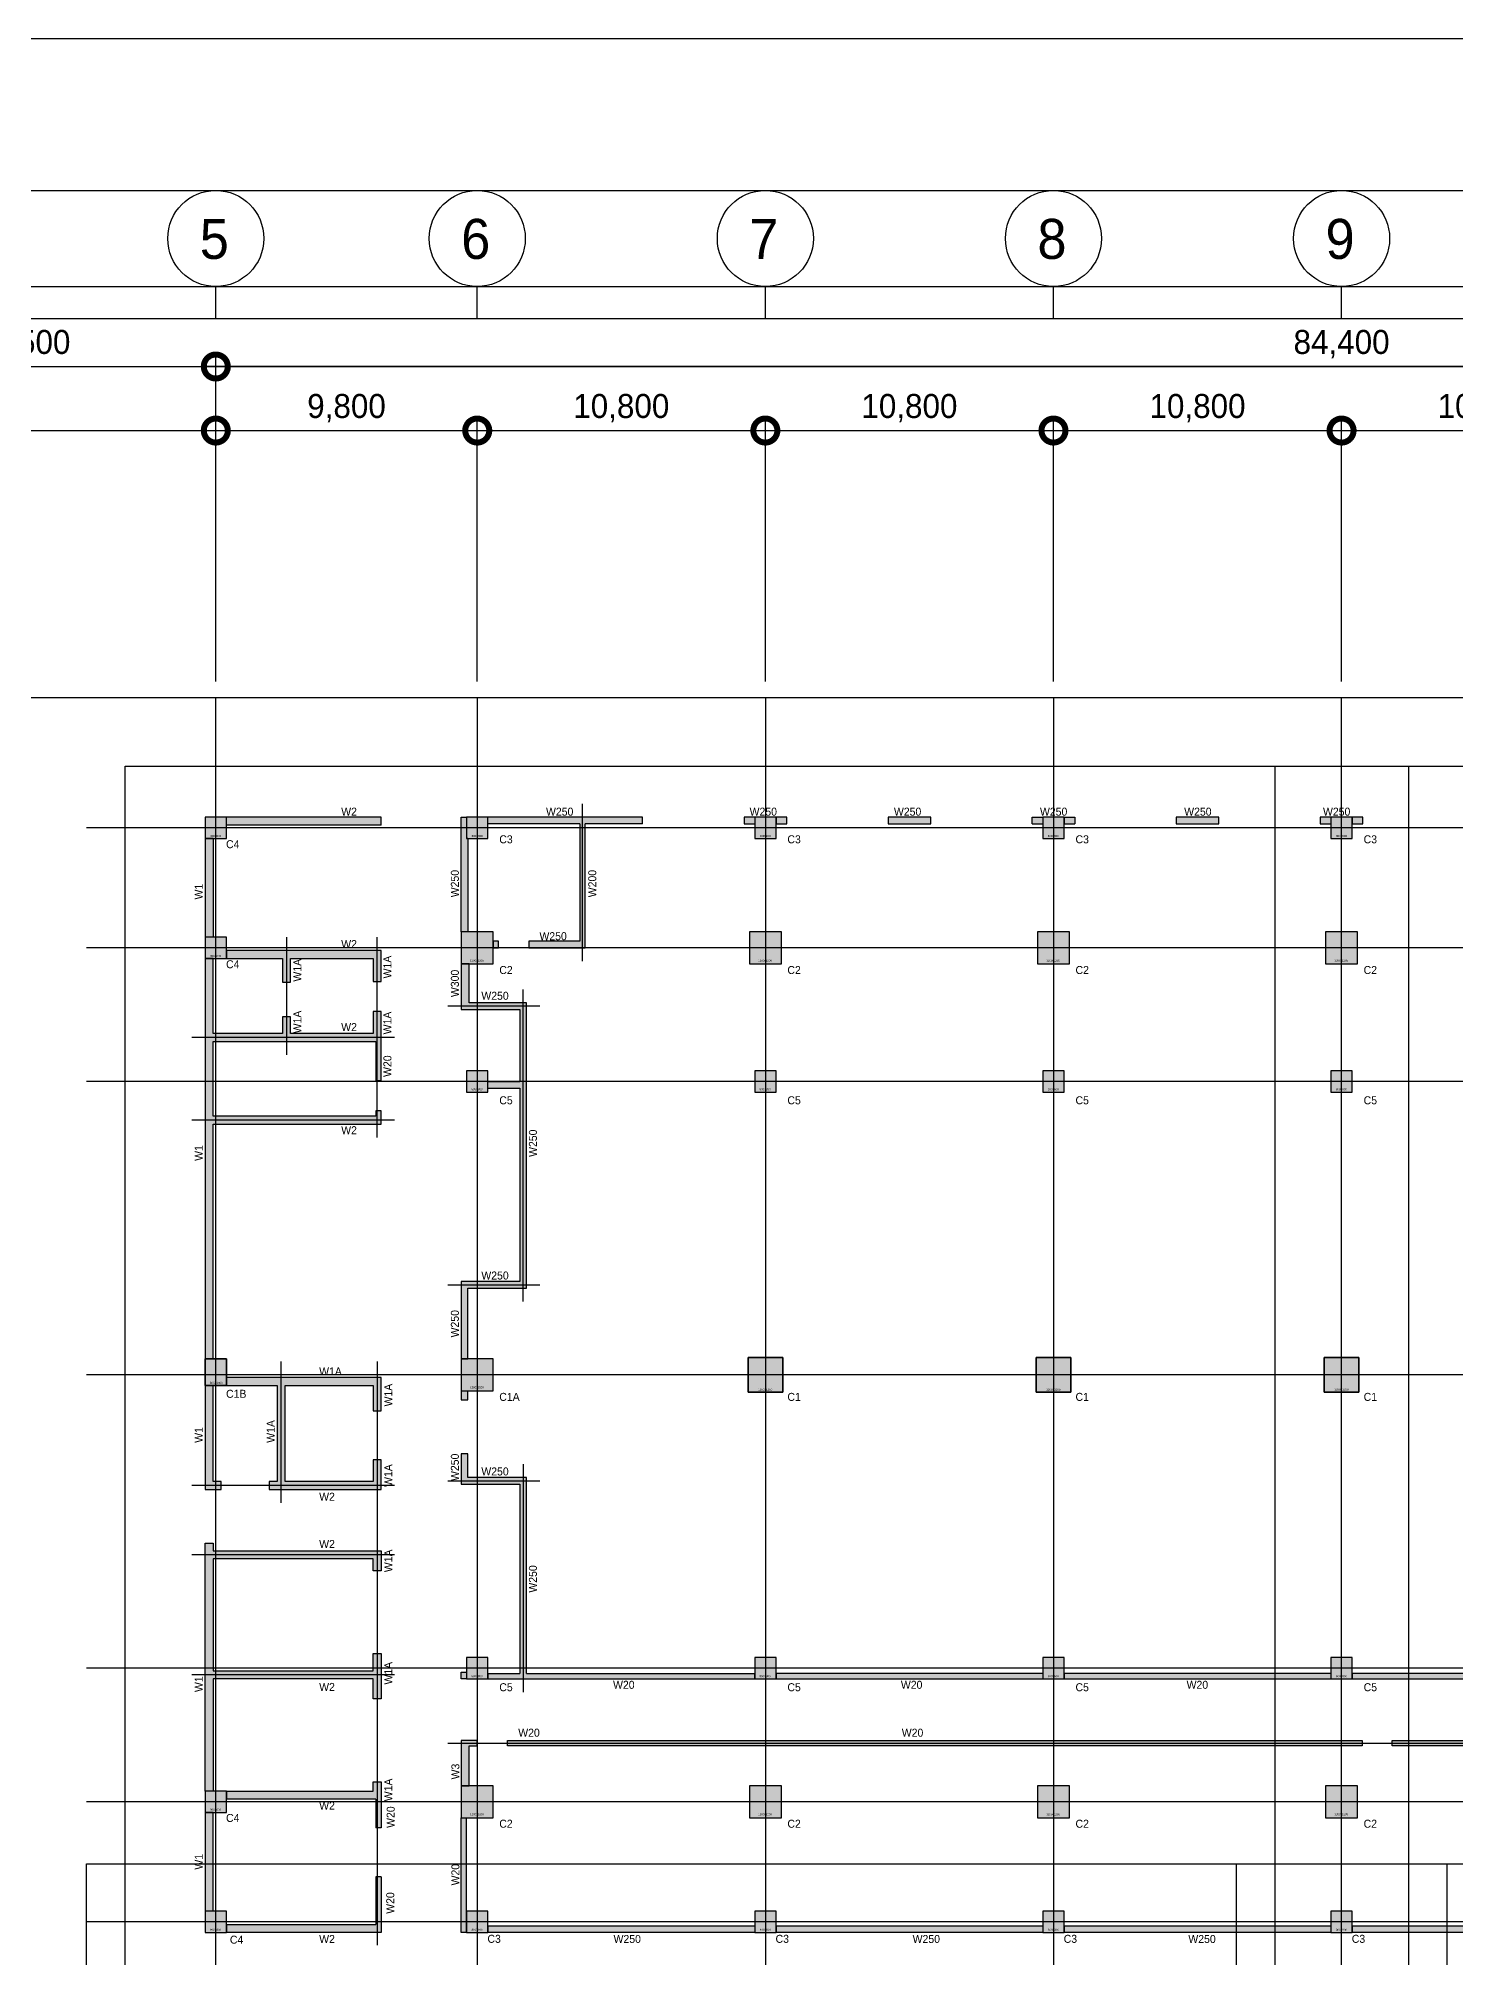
# Model space of a CAD drawing. Header units: millimetres. Extents: x 0 to 252300, y 0 to 178200.
# Drawn here: x 85903 to 139029, y 106261 to 178200 of the extents above; entities that cross this region are included whole.
import ezdxf

# ---------------------------------------------------------------- set-up
doc = ezdxf.new("R2010")
doc.units = ezdxf.units.MM
doc.header["$LTSCALE"] = 300
doc.linetypes.add('DOT', pattern=[1, 0, -1])
for name, color, linetype, plot in [('A-BMXK-SIZE', 155, 'Continuous', False), ('NOPLOT', 191, 'Continuous', False), ('기둥부호', 171, 'Continuous', False)]:
    doc.layers.add(name, color=color, linetype=linetype, plot=plot)
for name, color, linetype in [('A-CEN', 1, 'Continuous'), ('A-CEN_axis', 12, 'Continuous'), ('A-COLUMN', 2, 'Continuous'), ('A-CON', 2, 'Continuous'), ('A-DIM', 7, 'Continuous'), ('A-SYM-BUB', 3, 'Continuous'), ('구조SOLID', 253, 'Continuous')]:
    doc.layers.add(name, color=color, linetype=linetype)
doc.styles.add('Gdim', font='Dotum.ttf')
doc.dimstyles.new('Gdim300', dxfattribs={"dimscale": 300, "dimtxt": 3, "dimasz": 6, "dimexe": 1.5, "dimexo": 2, "dimgap": 1, "dimtad": 1, "dimdec": 0, "dimzin": 0, "dimdsep": 46, "dimlunit": 6, "dimtxsty": 'Gdim', "dimblk": 'DOTSMALL', "dimblk1": 'DOTSMALL', "dimblk2": 'DOTSMALL', "dimcen": 1.5, "dimdle": 1.5, "dimclrd": 1, "dimclre": 1, "dimclrt": 256, "dimazin": 0, "dimtfac": 1, "dimtdec": 0, "dimtix": 1, "dimtmove": 2, "dimatfit": 3, "dimldrblk": 'DOTSMALL', "dimfxl": 1, "dimtolj": 1, "dimtzin": 0, "dimlwd": -1, "dimlwe": -1, "dimarcsym": 0})

# ---------------------------------------------------------------- blocks, each defined once
blk = doc.blocks.new('A$Cd589e0f6')
at = {"layer": 'NOPLOT'}
for points in [[(9900, -5700), (218700, -5700), (218700, -172500), (9900, -172500)], [(13500, -9300), (215100, -9300), (215100, -168900), (13500, -168900)], [(14700, -10500), (213900, -10500), (213900, -167700), (14700, -167700)], [(16500, -12300), (212100, -12300), (212100, -165900), (16500, -165900)], [(18900, -14700), (209700, -14700), (209700, -163500), (18900, -163500)], [(28900, -24700), (199700, -24700), (199700, -153500), (28900, -153500)]]:
    blk.add_lwpolyline(points, close=True, dxfattribs=at)
blk = doc.blocks.new('_DotSmall')
at = {"color": 0, "linetype": 'ByBlock', "const_width": 0.5}
blk.add_lwpolyline([(-0.0625, 0, 1), (0.0625, 0, 1)], format="xyb", close=True, dxfattribs=at)
blk = doc.blocks.new('*D24')
at = {"layer": 'A-DIM', "color": 1, "transparency": 16777216}
for p, q in [((62800, 5495), (62800, 15345)), ((73600, 5495), (73600, 15345)), ((62350, 14895), (74050, 14895))]:
    blk.add_line(p, q, dxfattribs=at)
at = {"layer": 'Defpoints', "color": 0, "transparency": 16777216}
for p in [(73600, 14895), (62800, 4895), (73600, 4895)]:
    blk.add_point(p, dxfattribs=at)
at = {"layer": 'A-DIM', "color": 1, "transparency": 16777216, "xscale": 1800, "yscale": 1800, "zscale": 1800, "rotation": 180}
blk.add_blockref('_DotSmall', (62800, 14895), dxfattribs=at)
at = {"layer": 'A-DIM', "color": 1, "transparency": 16777216, "xscale": 1800, "yscale": 1800, "zscale": 1800}
blk.add_blockref('_DotSmall', (73600, 14895), dxfattribs=at)
at = {"layer": 'A-DIM', "color": 3, "transparency": 16777216, "insert": (68200, 15732), "char_height": 900, "attachment_point": 5, "style": 'Gdim'}
blk.add_mtext('\\A1;10,800', dxfattribs=at)
blk = doc.blocks.new('*D25')
at = {"layer": 'A-DIM', "color": 1, "transparency": 16777216}
for p, q in [((52000, 5495), (52000, 15345)), ((62800, 5495), (62800, 15345)), ((51550, 14895), (63250, 14895))]:
    blk.add_line(p, q, dxfattribs=at)
at = {"layer": 'Defpoints', "color": 0, "transparency": 16777216}
for p in [(62800, 14895), (52000, 4895), (62800, 4895)]:
    blk.add_point(p, dxfattribs=at)
at = {"layer": 'A-DIM', "color": 1, "transparency": 16777216, "xscale": 1800, "yscale": 1800, "zscale": 1800, "rotation": 180}
blk.add_blockref('_DotSmall', (52000, 14895), dxfattribs=at)
at = {"layer": 'A-DIM', "color": 1, "transparency": 16777216, "xscale": 1800, "yscale": 1800, "zscale": 1800}
blk.add_blockref('_DotSmall', (62800, 14895), dxfattribs=at)
at = {"layer": 'A-DIM', "color": 3, "transparency": 16777216, "insert": (57400, 15732), "char_height": 900, "attachment_point": 5, "style": 'Gdim'}
blk.add_mtext('\\A1;10,800', dxfattribs=at)
blk = doc.blocks.new('*D26')
at = {"layer": 'A-DIM', "color": 1, "transparency": 16777216}
for p, q in [((42200, 5495), (42200, 15345)), ((52000, 5495), (52000, 15345)), ((41750, 14895), (52450, 14895))]:
    blk.add_line(p, q, dxfattribs=at)
at = {"layer": 'Defpoints', "color": 0, "transparency": 16777216}
for p in [(52000, 14895), (42200, 4895), (52000, 4895)]:
    blk.add_point(p, dxfattribs=at)
at = {"layer": 'A-DIM', "color": 1, "transparency": 16777216, "xscale": 1800, "yscale": 1800, "zscale": 1800, "rotation": 180}
blk.add_blockref('_DotSmall', (42200, 14895), dxfattribs=at)
at = {"layer": 'A-DIM', "color": 1, "transparency": 16777216, "xscale": 1800, "yscale": 1800, "zscale": 1800}
blk.add_blockref('_DotSmall', (52000, 14895), dxfattribs=at)
at = {"layer": 'A-DIM', "color": 3, "transparency": 16777216, "insert": (47100, 15732), "char_height": 900, "attachment_point": 5, "style": 'Gdim'}
blk.add_mtext('\\A1;9,800', dxfattribs=at)
blk = doc.blocks.new('*D27')
at = {"layer": 'A-DIM', "color": 1, "transparency": 16777216}
for p, q in [((27250, 17295), (42650, 17295)), ((27700, 5495), (27700, 17745)), ((42200, 5495), (42200, 17745))]:
    blk.add_line(p, q, dxfattribs=at)
at = {"layer": 'Defpoints', "color": 0, "transparency": 16777216}
for p in [(42200, 17295), (27700, 4895), (42200, 4895)]:
    blk.add_point(p, dxfattribs=at)
at = {"layer": 'A-DIM', "color": 1, "transparency": 16777216, "xscale": 1800, "yscale": 1800, "zscale": 1800, "rotation": 180}
blk.add_blockref('_DotSmall', (27700, 17295), dxfattribs=at)
at = {"layer": 'A-DIM', "color": 1, "transparency": 16777216, "xscale": 1800, "yscale": 1800, "zscale": 1800}
blk.add_blockref('_DotSmall', (42200, 17295), dxfattribs=at)
at = {"layer": 'A-DIM', "color": 3, "transparency": 16777216, "insert": (34950, 18132), "char_height": 900, "attachment_point": 5, "style": 'Gdim'}
blk.add_mtext('\\A1;14,500', dxfattribs=at)
blk = doc.blocks.new('*D31')
at = {"layer": 'A-DIM', "color": 1, "transparency": 16777216}
for p, q in [((73600, 5495), (73600, 15345)), ((84400, 5495), (84400, 15345)), ((73150, 14895), (84850, 14895))]:
    blk.add_line(p, q, dxfattribs=at)
at = {"layer": 'Defpoints', "color": 0, "transparency": 16777216}
for p in [(84400, 14895), (73600, 4895), (84400, 4895)]:
    blk.add_point(p, dxfattribs=at)
at = {"layer": 'A-DIM', "color": 1, "transparency": 16777216, "xscale": 1800, "yscale": 1800, "zscale": 1800, "rotation": 180}
blk.add_blockref('_DotSmall', (73600, 14895), dxfattribs=at)
at = {"layer": 'A-DIM', "color": 1, "transparency": 16777216, "xscale": 1800, "yscale": 1800, "zscale": 1800}
blk.add_blockref('_DotSmall', (84400, 14895), dxfattribs=at)
at = {"layer": 'A-DIM', "color": 3, "transparency": 16777216, "insert": (79000, 15732), "char_height": 900, "attachment_point": 5, "style": 'Gdim'}
blk.add_mtext('\\A1;10,800', dxfattribs=at)
blk = doc.blocks.new('*D40')
at = {"layer": 'A-DIM', "color": 1, "transparency": 16777216}
for p, q in [((127050, 17295), (41750, 17295)), ((42200, 5495), (42200, 17745)), ((126600, 5495), (126600, 17745))]:
    blk.add_line(p, q, dxfattribs=at)
at = {"layer": 'Defpoints', "color": 0, "transparency": 16777216}
for p in [(42200, 17295), (42200, 4895), (126600, 4895)]:
    blk.add_point(p, dxfattribs=at)
at = {"layer": 'A-DIM', "color": 1, "transparency": 16777216, "xscale": 1800, "yscale": 1800, "zscale": 1800, "rotation": 180}
blk.add_blockref('_DotSmall', (42200, 17295), dxfattribs=at)
at = {"layer": 'A-DIM', "color": 1, "transparency": 16777216, "xscale": 1800, "yscale": 1800, "zscale": 1800}
blk.add_blockref('_DotSmall', (126600, 17295), dxfattribs=at)
at = {"layer": 'A-DIM', "color": 3, "transparency": 16777216, "insert": (84400, 18132), "char_height": 900, "attachment_point": 5, "style": 'Gdim'}
blk.add_mtext('\\A1;84,400', dxfattribs=at)
blk = doc.blocks.new('*D42')
at = {"layer": 'A-DIM', "color": 1, "transparency": 16777216}
for p, q in [((84400, 5495), (84400, 15345)), ((95200, 5495), (95200, 15345)), ((83950, 14895), (95650, 14895))]:
    blk.add_line(p, q, dxfattribs=at)
at = {"layer": 'Defpoints', "color": 0, "transparency": 16777216}
for p in [(95200, 14895), (84400, 4895), (95200, 4895)]:
    blk.add_point(p, dxfattribs=at)
at = {"layer": 'A-DIM', "color": 1, "transparency": 16777216, "xscale": 1800, "yscale": 1800, "zscale": 1800, "rotation": 180}
blk.add_blockref('_DotSmall', (84400, 14895), dxfattribs=at)
at = {"layer": 'A-DIM', "color": 1, "transparency": 16777216, "xscale": 1800, "yscale": 1800, "zscale": 1800}
blk.add_blockref('_DotSmall', (95200, 14895), dxfattribs=at)
at = {"layer": 'A-DIM', "color": 3, "transparency": 16777216, "insert": (89800, 15732), "char_height": 900, "attachment_point": 5, "style": 'Gdim'}
blk.add_mtext('\\A1;10,800', dxfattribs=at)
blk = doc.blocks.new('C1')
at = {"layer": 'A-BMXK-SIZE'}
blk.add_lwpolyline([(650, -650), (-650, -650), (-650, 650), (650, 650)], close=True, dxfattribs=at)
at = {"layer": 'A-COLUMN'}
blk.add_lwpolyline([(-650, -650), (650, -650), (650, 650), (-650, 650)], close=True, dxfattribs=at)
at = {"layer": 'Defpoints', "linetype": 'DOT', "ltscale": 500}
for p, q in [((-650, 0), (650, 0)), ((0, 650), (0, -650))]:
    blk.add_line(p, q, dxfattribs=at)
at = {"layer": 'NOPLOT', "style": 'Gdim'}
blk.add_text('1300X1300', height=75, dxfattribs=at).set_placement((-270, -590))
blk = doc.blocks.new('C1A')
at = {"layer": 'A-COLUMN'}
blk.add_lwpolyline([(-600, -600), (600, -600), (600, 600), (-600, 600)], close=True, dxfattribs=at)
at = {"layer": 'NOPLOT', "style": 'Gdim'}
blk.add_text('1200x1200', height=75, dxfattribs=at).set_placement((-268, -506))
blk = doc.blocks.new('C1B')
at = {"layer": 'A-BMXK-SIZE'}
blk.add_lwpolyline([(400, -500), (-400, -500), (-400, 500), (400, 500)], close=True, dxfattribs=at)
at = {"layer": 'A-COLUMN'}
blk.add_lwpolyline([(-400, -500), (400, -500), (400, 500), (-400, 500)], close=True, dxfattribs=at)
at = {"layer": 'Defpoints', "linetype": 'DOT', "ltscale": 500}
for p, q in [((-400, 0), (400, 0)), ((0, 500), (0, -500))]:
    blk.add_line(p, q, dxfattribs=at)
at = {"layer": 'NOPLOT', "style": 'Gdim'}
blk.add_text('800X1000', height=75, dxfattribs=at).set_placement((-220, -437))
blk = doc.blocks.new('C2')
at = {"layer": 'A-COLUMN'}
blk.add_lwpolyline([(-600, -600), (600, -600), (600, 600), (-600, 600)], close=True, dxfattribs=at)
at = {"layer": 'NOPLOT', "style": 'Gdim'}
blk.add_text('1200x1200', height=75, dxfattribs=at).set_placement((-269, -509))
blk = doc.blocks.new('C3')
at = {"layer": 'A-COLUMN'}
blk.add_lwpolyline([(-400, -400), (400, -400), (400, 400), (-400, 400)], close=True, dxfattribs=at)
at = {"layer": 'NOPLOT', "style": 'Gdim'}
blk.add_text('800X800', height=75, dxfattribs=at).set_placement((-210, -340))
blk = doc.blocks.new('C4')
at = {"layer": 'A-COLUMN'}
blk.add_lwpolyline([(-400, -400), (400, -400), (400, 400), (-400, 400)], close=True, dxfattribs=at)
at = {"layer": 'NOPLOT', "style": 'Gdim'}
blk.add_text('800X800', height=75, dxfattribs=at).set_placement((-215, -340))
blk = doc.blocks.new('C5')
at = {"layer": 'A-COLUMN'}
blk.add_lwpolyline([(-400, -400), (400, -400), (400, 400), (-400, 400)], close=True, dxfattribs=at)
at = {"layer": 'NOPLOT', "style": 'Gdim'}
blk.add_text('800X800', height=75, dxfattribs=at).set_placement((-216, -332))
blk = doc.blocks.new('grid-noplot-update')
at = {"layer": 'A-CEN_axis'}
for p, q in [((42200, -123905), (42200, 4895)), ((52000, 4895), (52000, -75026.5)), ((62800, 4895), (62800, -75026.5)), ((73600, 4895), (73600, -75026.5)), ((84400, -123905), (84400, 4895)), ((149346.4, 0), (37353.2, 0)), ((149346.4, -4500), (37353.2, -4500)), ((149346.4, -9500), (37353.2, -9500)), ((149346.4, -20500), (37353.2, -20500)), ((149346.4, -31500), (37353.2, -31500)), ((149346.4, -36500), (37353.2, -36500)), ((149346.4, -41000), (37353.2, -41000))]:
    blk.add_line(p, q, dxfattribs=at)
at = {"layer": 'A-SYM-BUB', "color": 7, "elevation": 0}
for points in [[(42200, 19095), (42200, 20295, -1), (42200, 23895, -1), (42200, 20295, 0)], [(52000, 19095), (52000, 20295, -1), (52000, 23895, -1), (52000, 20295, 0)], [(62800, 19095), (62800, 20295, -1), (62800, 23895, -1), (62800, 20295, 0)], [(73600, 19095), (73600, 20295, -1), (73600, 23895, -1), (73600, 20295, 0)], [(84400, 19095), (84400, 20295, -1), (84400, 23895, -1), (84400, 20295, 0)]]:
    blk.add_lwpolyline(points, format="xyb", dxfattribs=at)
at = {"layer": 'A-SYM-BUB', "style": 'Gdim'}
for s, p in [('5', (41598.5, 21329)), ('6', (51398.5, 21329)), ('7', (62198.5, 21329)), ('8', (72998.5, 21329)), ('9', (83798.5, 21329))]:
    blk.add_text(s, height=1500, dxfattribs=at).set_placement(p)
at = {"layer": 'A-DIM'}
for base, p1, p2, picture, middle in [((42200, 17295), (27700, 4895), (42200, 4895), '*D27', (34950, 18132.3)), ((52000, 14895), (42200, 4895), (52000, 4895), '*D26', (47100, 15732.3)), ((62800, 14895), (52000, 4895), (62800, 4895), '*D25', (57400, 15732.3)), ((73600, 14895), (62800, 4895), (73600, 4895), '*D24', (68200, 15732.3)), ((84400, 14895), (73600, 4895), (84400, 4895), '*D31', (79000, 15732.3))]:
    dim = blk.add_linear_dim(base=base, p1=p1, p2=p2, angle=180, dimstyle='Gdim300', override={"dimtxsty": 'Gdim', "dimclrt": 3}, dxfattribs=at)
    dim.commit()
    dim.dimension.update_dxf_attribs({"geometry": picture, "text_midpoint": middle})
for base, p1, p2, picture, middle in [((42200, 17295), (126600, 4895), (42200, 4895), '*D40', (84400, 18132.3)), ((95200, 14895), (84400, 4895), (95200, 4895), '*D42', (89800, 15732.3))]:
    dim = blk.add_linear_dim(base=base, p1=p1, p2=p2, dimstyle='Gdim300', override={"dimtxsty": 'Gdim', "dimclrt": 3}, dxfattribs=at)
    dim.commit()
    dim.dimension.update_dxf_attribs({"geometry": picture, "text_midpoint": middle})

msp = doc.modelspace()

# ---------------------------------------------------------------- hatches: boundary and pattern name
at = {"layer": '구조SOLID', "transparency": 33554687}
h = msp.add_hatch(color=256, dxfattribs=at)
h.dxf.hatch_style = 1
h.paths.add_polyline_path([(92954, 149005), (92154, 149005), (92154, 148205), (92954, 148205)])
h.paths.add_polyline_path([(98754, 149005), (92954, 149005), (92954, 148705), (98754, 148705)])
h.paths.add_polyline_path([(92454, 148205), (92154, 148205), (92154, 144505), (92454, 144505)])
h.paths.add_polyline_path([(92954, 144505), (92154, 144505), (92154, 143705), (92954, 143705)])
h.paths.add_polyline_path([(98754, 144005), (92954, 144005), (92954, 143705), (95054, 143705), (95054, 142830), (95354, 142830), (95354, 143705), (98454, 143705), (98454, 142855), (98754, 142855)])
h.paths.add_polyline_path([(92454, 137505), (98754, 137505), (98754, 138005), (98554, 138005), (98554, 137805), (92454, 137805), (92454, 140605), (98554, 140605), (98554, 139135), (98754, 139135), (98754, 141725), (98454, 141725), (98454, 140905), (95354, 140905), (95354, 141530), (95054, 141530), (95054, 140905), (92454, 140905), (92454, 143705), (92154, 143705), (92154, 128705), (92454, 128705)])
h.paths.add_polyline_path([(92954, 128705), (92154, 128705), (92154, 127705), (92954, 127705)])
h.paths.add_polyline_path([(92454, 127705), (92154, 127705), (92154, 123805), (92754, 123805), (92754, 124105), (92454, 124105)])
h.paths.add_polyline_path([(92454, 116705), (98454, 116705), (98454, 115955), (98754, 115955), (98754, 117655), (98454, 117655), (98454, 117005), (92454, 117005), (92454, 121205), (98454, 121205), (98454, 120755), (98754, 120755), (98754, 121505), (92454, 121505), (92454, 121795), (92154, 121795), (92154, 112505), (92454, 112505)])
h.paths.add_polyline_path([(92954, 112505), (92154, 112505), (92154, 111705), (92954, 111705)])
h.paths.add_polyline_path([(98754, 112855), (98454, 112855), (98454, 112505), (92954, 112505), (92954, 112205), (98754, 112205)])
h.paths.add_polyline_path([(92454, 111705), (92154, 111705), (92154, 108005), (92454, 108005)])
h.paths.add_polyline_path([(92954, 108005), (92154, 108005), (92154, 107205), (92954, 107205)])
h.paths.add_polyline_path([(98754, 107505), (92954, 107505), (92954, 107205), (98754, 107205)])
h.paths.add_polyline_path([(102004, 148205), (101954, 148205), (101954, 148205), (101954, 149005), (101754, 149005), (101754, 144705), (102004, 144705)])
h.paths.add_polyline_path([(102754, 149005), (101954, 149005), (101954, 148205), (102754, 148205)])
h.paths.add_polyline_path([(108554, 149005), (102754, 149005), (102754, 148755), (106204, 148755), (106204, 144355), (104284, 144355), (104284, 144105), (106404, 144105), (106404, 148755), (108554, 148755)])
h.paths.add_polyline_path([(102954, 144705), (102004, 144705), (102004, 144705), (101754, 144705), (101754, 143505), (102954, 143505)])
h.paths.add_polyline_path([(103154, 144355), (102954, 144355), (102954, 144105), (103154, 144105)])
h.paths.add_polyline_path([(104204, 142055), (102054, 142055), (102054, 143505), (101754, 143505), (101754, 141805), (103954, 141805), (103954, 131605), (101754, 131605), (101754, 128705), (102004, 128705), (102004, 131355), (104204, 131355)])
h.paths.add_polyline_path([(102754, 139505), (101954, 139505), (101954, 138705), (102754, 138705)], flags=17)
h.paths.add_polyline_path([(102954, 128705), (101754, 128705), (101754, 127505), (102954, 127505)])
h.paths.add_polyline_path([(102754, 117505), (101954, 117505), (101954, 116705), (102754, 116705)], flags=17)
h.paths.add_polyline_path([(101954, 116955), (101754, 116955), (101754, 116705), (101954, 116705)], flags=17)
h.paths.add_polyline_path([(102054, 114205), (102354, 114205), (102354, 114405), (101754, 114405), (101754, 112705), (102054, 112705)])
h.paths.add_polyline_path([(102954, 112705), (101754, 112705), (101754, 111505), (102954, 111505)])
h.paths.add_polyline_path([(101954, 111505), (101754, 111505), (101754, 107205), (101954, 107205), (101954, 108005)])
h.paths.add_polyline_path([(102754, 108005), (101954, 108005), (101954, 107205), (102754, 107205)])
h.paths.add_polyline_path([(135524, 114405), (103484, 114405), (103484, 114205), (135524, 114205)])
h.paths.add_polyline_path([(113554, 117505), (112754, 117505), (112754, 116705), (113554, 116705)])
h.paths.add_polyline_path([(123554, 116905), (113554, 116905), (113554, 116705), (123554, 116705)])
h.paths.add_polyline_path([(124354, 117505), (123554, 117505), (123554, 116705), (124354, 116705)])
h.paths.add_polyline_path([(134354, 116905), (124354, 116905), (124354, 116705), (134354, 116705)])
h.paths.add_polyline_path([(135154, 117505), (134354, 117505), (134354, 116705), (135154, 116705)])
h.paths.add_polyline_path([(113754, 112705), (112554, 112705), (112554, 111505), (113754, 111505)])
h.paths.add_polyline_path([(124554, 112705), (123354, 112705), (123354, 111505), (124554, 111505)])
h.paths.add_polyline_path([(135354, 112705), (134154, 112705), (134154, 111505), (135354, 111505)])
h.paths.add_polyline_path([(112754, 107455), (102754, 107455), (102754, 107205), (112754, 107205)])
h.paths.add_polyline_path([(113554, 108005), (112754, 108005), (112754, 107205), (113554, 107205)])
h.paths.add_polyline_path([(123554, 107455), (113554, 107455), (113554, 107205), (123554, 107205)])
h.paths.add_polyline_path([(124354, 108005), (123554, 108005), (123554, 107205), (124354, 107205)])
h.paths.add_polyline_path([(134354, 107455), (124354, 107455), (124354, 107205), (134354, 107205)])
h.paths.add_polyline_path([(135154, 108005), (134354, 108005), (134354, 107205), (135154, 107205)])
h.paths.add_polyline_path([(145154, 107455), (135154, 107455), (135154, 107205), (145154, 107205)])
h.paths.add_polyline_path([(145954, 108005), (145154, 108005), (145154, 107205), (145954, 107205)])
h.paths.add_polyline_path([(146154, 112705), (144954, 112705), (144954, 111505), (146154, 111505)])
h.paths.add_polyline_path([(98754, 104205), (97954, 104205), (97954, 103405), (98754, 103405)])
h.paths.add_polyline_path([(102754, 104205), (101954, 104205), (101954, 103405), (102754, 103405)])
h.paths.add_polyline_path([(113554, 104205), (112754, 104205), (112754, 103405), (113554, 103405)])
h.paths.add_polyline_path([(124354, 104205), (123554, 104205), (123554, 103405), (124354, 103405)])
h.paths.add_polyline_path([(135154, 104205), (134354, 104205), (134354, 103405), (135154, 103405)])
h.paths.add_polyline_path([(145954, 104205), (145154, 104205), (145154, 103405), (145954, 103405)])
h.paths.add_polyline_path([(153054, 104205), (146454, 104205), (146454, 100505), (151439, 100505), (151439, 100805), (146754, 100805), (146754, 103905), (152754, 103905), (152754, 100805), (152569, 100805), (152569, 100505), (153054, 100505)])
h.paths.add_polyline_path([(159554, 104205), (156454, 104205), (156454, 100505), (159554, 100505), (159554, 101755), (159254, 101755), (159254, 100805), (156754, 100805), (156754, 103905), (159254, 103905), (159254, 103055), (159554, 103055)])
h.paths.add_polyline_path([(145154, 116905), (135154, 116905), (135154, 116705), (145154, 116705)])
h.paths.add_polyline_path([(145954, 117505), (145154, 117505), (145154, 116705), (145954, 116705)])
h.paths.add_polyline_path([(155954, 116905), (145954, 116905), (145954, 116705), (155954, 116705)])
h.paths.add_polyline_path([(156754, 117505), (155954, 117505), (155954, 116705), (156754, 116705)])
h.paths.add_polyline_path([(166754, 116905), (165554, 116905), (165554, 124005), (167754, 124005), (167754, 125155), (167504, 125155), (167504, 124255), (165304, 124255), (165304, 116905), (156754, 116905), (156754, 116705), (166754, 116705)])
h.paths.add_polyline_path([(167554, 117505), (166754, 117505), (166754, 116705), (167554, 116705)], flags=17)
h.paths.add_polyline_path([(167754, 116955), (167554, 116955), (167554, 116705), (167754, 116705)])
h.paths.add_polyline_path([(166024, 114405), (136654, 114405), (136654, 114205), (166024, 114205)])
h.paths.add_polyline_path([(156954, 112705), (155754, 112705), (155754, 111505), (156954, 111505)])
h.paths.add_polyline_path([(155954, 107455), (145954, 107455), (145954, 107205), (155954, 107205)])
h.paths.add_polyline_path([(156754, 108005), (155954, 108005), (155954, 107205), (156754, 107205)])
h.paths.add_polyline_path([(166754, 107455), (156754, 107455), (156754, 107205), (166754, 107205)])
h.paths.add_polyline_path([(167554, 108005), (166754, 108005), (166754, 107205), (167554, 107205)])
h.paths.add_polyline_path([(167754, 111505), (167554, 111505), (167554, 108005), (167554, 107205), (167754, 107205)])
h.paths.add_polyline_path([(167754, 112705), (166554, 112705), (166554, 111505), (167754, 111505)])
h.paths.add_polyline_path([(167754, 114405), (167154, 114405), (167154, 114205), (167454, 114205), (167454, 112705), (167754, 112705)])
h.paths.add_polyline_path([(112754, 149005), (112354, 149005), (112354, 148755), (112754, 148755)])
h.paths.add_polyline_path([(113554, 149005), (112754, 149005), (112754, 148205), (113554, 148205)])
h.paths.add_polyline_path([(113954, 149005), (113554, 149005), (113554, 148755), (113954, 148755)])
h.paths.add_polyline_path([(119354, 149005), (117754, 149005), (117754, 148755), (119354, 148755)])
h.paths.add_polyline_path([(123554, 149005), (123154, 149005), (123154, 148755), (123554, 148755)])
h.paths.add_polyline_path([(124354, 149005), (123554, 149005), (123554, 148205), (124354, 148205)])
h.paths.add_polyline_path([(124754, 149005), (124354, 149005), (124354, 148755), (124754, 148755)])
h.paths.add_polyline_path([(130154, 149005), (128554, 149005), (128554, 148755), (130154, 148755)])
h.paths.add_polyline_path([(134354, 149005), (133954, 149005), (133954, 148755), (134354, 148755)])
h.paths.add_polyline_path([(135154, 149005), (134354, 149005), (134354, 148205), (135154, 148205)])
h.paths.add_polyline_path([(135554, 149005), (135154, 149005), (135154, 148755), (135554, 148755)])
h.paths.add_polyline_path([(140954, 149005), (139354, 149005), (139354, 148755), (140954, 148755)])
h.paths.add_polyline_path([(145154, 149005), (144754, 149005), (144754, 148755), (145154, 148755)])
h.paths.add_polyline_path([(145954, 149005), (145154, 149005), (145154, 148205), (145954, 148205)])
h.paths.add_polyline_path([(146354, 149005), (145954, 149005), (145954, 148755), (146354, 148755)])
h.paths.add_polyline_path([(151754, 149005), (150154, 149005), (150154, 148755), (151754, 148755)])
h.paths.add_polyline_path([(155954, 149005), (155554, 149005), (155554, 148755), (155754, 148755), (155754, 144705), (155954, 144705), (155954, 148205)])
h.paths.add_polyline_path([(156754, 149005), (155954, 149005), (155954, 148205), (156754, 148205)])
h.paths.add_polyline_path([(160454, 149005), (156754, 149005), (156754, 148755), (160254, 148755), (160254, 144355), (158184, 144355), (158184, 144105), (160584, 144105), (160584, 144355), (160454, 144355), (160454, 148755)])
h.paths.add_polyline_path([(156954, 144705), (155754, 144705), (155754, 143505), (156954, 143505)])
h.paths.add_polyline_path([(157054, 144355), (156954, 144355), (156954, 144105), (157054, 144105)], flags=17)
h.paths.add_polyline_path([(167554, 149005), (166754, 149005), (166754, 148205), (167554, 148205)])
h.paths.add_polyline_path([(167754, 148705), (168594, 148705), (168594, 149005), (167554, 149005), (167554, 148205), (167504, 148205), (167504, 144705), (167754, 144705)])
h.paths.add_polyline_path([(167754, 144705), (166554, 144705), (166554, 143505), (167754, 143505)])
h.paths.add_polyline_path([(165554, 141805), (167754, 141805), (167754, 143505), (167454, 143505), (167454, 142055), (165304, 142055), (165304, 134905), (167504, 134905), (167504, 128705), (167754, 128705), (167754, 135155), (165554, 135155)])
h.paths.add_polyline_path([(167554, 139505), (166754, 139505), (166754, 138705), (167554, 138705)], flags=17)
h.paths.add_polyline_path([(167754, 128705), (166554, 128705), (166554, 127505), (167754, 127505)])
h.paths.add_polyline_path([(167754, 127505), (167504, 127505), (167504, 127155), (167754, 127155)])
h.paths.add_polyline_path([(176554, 149005), (169914, 149005), (169914, 148705), (176554, 148705)])
h.paths.add_polyline_path([(177354, 149005), (176554, 149005), (176554, 148205), (177354, 148205)])
h.paths.add_polyline_path([(177354, 148205), (177054, 148205), (177054, 144505), (177354, 144505)])
h.paths.add_polyline_path([(176554, 144005), (170754, 144005), (170754, 143705), (176554, 143705)])
h.paths.add_polyline_path([(177354, 144505), (176554, 144505), (176554, 143705), (177354, 143705)])
h.paths.add_polyline_path([(177354, 143705), (177054, 143705), (177054, 143365), (177354, 143365)])
h.paths.add_polyline_path([(177354, 141995), (177054, 141995), (177054, 136765), (177354, 136765)])
h.paths.add_polyline_path([(177354, 128605), (176554, 128605), (176554, 127605), (177354, 127605)])
h.paths.add_polyline_path([(177354, 127605), (177054, 127605), (177054, 121805), (170754, 121805), (170754, 118605), (171679, 118605), (171679, 118905), (171054, 118905), (171054, 121505), (173804, 121505), (173804, 118905), (172979, 118905), (172979, 118605), (174879, 118605), (174879, 118905), (174004, 118905), (174004, 121505), (177054, 121505), (177054, 118905), (176179, 118905), (176179, 118605), (177054, 118605), (177054, 115605), (170754, 115605), (170754, 115105), (170954, 115105), (170954, 115305), (177054, 115305), (177054, 112505), (177354, 112505)])
h.paths.add_polyline_path([(176554, 112505), (170954, 112505), (170954, 113975), (170754, 113975), (170754, 112205), (176554, 112205)])
h.paths.add_polyline_path([(177354, 112505), (176554, 112505), (176554, 111705), (177354, 111705)])
h.paths.add_polyline_path([(177354, 111705), (177054, 111705), (177054, 108005), (177354, 108005)])
h.paths.add_polyline_path([(177354, 108005), (177054, 108005), (176554, 108005), (176554, 107205), (177354, 107205)])
h.paths.add_polyline_path([(176554, 107505), (170754, 107505), (170754, 107205), (176554, 107205)])
h.paths.add_polyline_path([(171654, 104205), (170854, 104205), (170854, 103405), (171654, 103405)])
h.paths.add_polyline_path([(113754, 144705), (112554, 144705), (112554, 143505), (113754, 143505)])
h.paths.add_polyline_path([(124554, 144705), (123354, 144705), (123354, 143505), (124554, 143505)])
h.paths.add_polyline_path([(135354, 144705), (134154, 144705), (134154, 143505), (135354, 143505)])
h.paths.add_polyline_path([(146154, 144705), (144954, 144705), (144954, 143505), (146154, 143505)])
h.paths.add_polyline_path([(113554, 139505), (112754, 139505), (112754, 138705), (113554, 138705)])
h.paths.add_polyline_path([(124354, 139505), (123554, 139505), (123554, 138705), (124354, 138705)])
h.paths.add_polyline_path([(135154, 139505), (134354, 139505), (134354, 138705), (135154, 138705)])
h.paths.add_polyline_path([(145954, 139505), (145154, 139505), (145154, 138705), (145954, 138705)])
h.paths.add_polyline_path([(156754, 139505), (155954, 139505), (155954, 138705), (156754, 138705)])
h.paths.add_polyline_path([(113804, 128755), (112504, 128755), (112504, 127455), (113804, 127455)])
h.paths.add_polyline_path([(124604, 128755), (123304, 128755), (123304, 127455), (124604, 127455)])
h.paths.add_polyline_path([(135404, 128755), (134104, 128755), (134104, 127455), (135404, 127455)])
h.paths.add_polyline_path([(146204, 128755), (144904, 128755), (144904, 127455), (146204, 127455)])
h.paths.add_polyline_path([(157004, 128755), (155704, 128755), (155704, 127455), (157004, 127455)])
h.paths.add_polyline_path([(165414, 149005), (165414, 148755), (166754, 148755), (166754, 149005)])
h.paths.add_polyline_path([(165284, 144355), (165284, 144105), (166554, 144105), (166554, 144355)])
h.paths.add_polyline_path([(98754, 124925), (98454, 124925), (98454, 124105), (95154, 124105), (95154, 127705), (98454, 127705), (98454, 126755), (98754, 126755), (98754, 128005), (92954, 128005), (92954, 127705), (94854, 127705), (94854, 124105), (94554, 124105), (94554, 123805), (98754, 123805)])
h.paths.add_polyline_path([(102004, 125140), (101754, 125140), (101754, 124005), (103954, 124005), (103954, 116905), (102754, 116905), (102754, 116705), (112754, 116705), (112754, 116905), (104204, 116905), (104204, 124255), (102004, 124255)])
h.paths.add_polyline_path([(101754, 127170), (102004, 127170), (102004, 127505), (101754, 127505)])
h.paths.add_polyline_path([(170754, 132620), (171054, 132620), (171054, 135005), (177054, 135005), (177054, 128605), (177354, 128605), (177354, 135445), (177054, 135445), (177054, 135205), (170754, 135205)])
h.paths.add_polyline_path([(171054, 130790), (170754, 130790), (170754, 128305), (176554, 128305), (176554, 128605), (171054, 128605)])
at = {"layer": '구조SOLID'}
h = msp.add_hatch(color=256, dxfattribs=at)
h.dxf.hatch_style = 1
h.paths.add_polyline_path([(102754, 139105), (103954, 139105), (103954, 138855), (102754, 138855)])
at = {"layer": '구조SOLID', "transparency": 33554687}
h = msp.add_hatch(color=256, dxfattribs=at)
h.dxf.hatch_style = 1
h.paths.add_polyline_path([(98554, 112205), (98754, 112205), (98754, 111120), (98554, 111120)])
h = msp.add_hatch(color=256, dxfattribs=at)
h.dxf.hatch_style = 1
h.paths.add_polyline_path([(98554, 107505), (98754, 107505), (98754, 109290), (98554, 109290)])

# ---------------------------------------------------------------- linework, layer by layer
at = {"layer": 'A-CEN'}
for p, q in [((106304, 143605), (106304, 149505)), ((95204, 144505), (95204, 140105)), ((98604, 137005), (98604, 144505)), ((104079, 130855), (104079, 142555)), ((104704, 141930), (101254, 141930)), ((99254, 140755), (91654, 140755)), ((99254, 137655), (91654, 137655)), ((101254, 131480), (104704, 131480)), ((95004, 123305), (95004, 128605)), ((98604, 128605), (98604, 106732)), ((104079, 124755), (104079, 116205)), ((99254, 123955), (91654, 123955)), ((101254, 124130), (104704, 124130)), ((99254, 121355), (91654, 121355)), ((99254, 116855), (91654, 116855)), ((101254, 114305), (168254, 114305))]:
    msp.add_line(p, q, dxfattribs=at)
at = {"layer": 'A-CON'}
for p, q in [((98754, 149005), (92954, 149005)), ((92954, 148705), (92954, 149005)), ((98754, 148705), (98754, 149005)), ((101754, 144705), (101754, 149005)), ((101754, 149005), (101954, 149005)), ((101954, 149005), (101954, 148205)), ((108554, 149005), (102754, 149005)), ((102754, 148755), (102754, 149005)), ((108554, 148755), (108554, 149005)), ((112754, 149005), (112754, 148755)), ((113554, 149005), (113554, 148755)), ((123554, 149005), (123554, 148755)), ((124354, 149005), (124354, 148755)), ((134354, 149005), (134354, 148755)), ((135154, 149005), (135154, 148755)), ((92454, 148205), (92154, 148205)), ((92454, 148205), (92454, 144505)), ((98754, 148705), (92954, 148705)), ((102004, 148205), (101954, 148205)), ((102004, 148205), (102004, 144705)), ((106204, 148755), (102754, 148755)), ((106204, 148755), (106204, 144355)), ((106404, 144105), (106404, 148755)), ((108554, 148755), (106404, 148755)), ((123154, 148755), (123554, 148755)), ((124354, 148755), (124754, 148755)), ((102004, 144705), (101754, 144705)), ((92454, 144505), (92154, 144505)), ((92954, 144005), (92954, 143705)), ((102954, 144355), (102954, 144105)), ((106204, 144355), (104284, 144355)), ((104284, 144355), (104284, 144105)), ((104284, 144105), (106404, 144105)), ((92454, 143705), (92154, 143705)), ((101754, 143505), (101754, 141805)), ((102054, 143505), (101754, 143505)), ((102054, 142055), (102054, 143505)), ((101754, 141805), (103954, 141805)), ((104204, 142055), (102054, 142055)), ((103954, 141805), (103954, 139105)), ((104204, 131355), (104204, 142055)), ((102754, 139105), (103954, 139105)), ((102754, 138855), (103954, 138855)), ((103954, 138855), (103954, 131605)), ((103954, 131605), (101754, 131605)), ((101754, 131605), (101754, 128705)), ((102004, 128705), (102004, 131355)), ((102004, 131355), (104204, 131355)), ((92454, 128705), (92154, 128705)), ((101754, 128705), (102004, 128705)), ((92454, 127705), (92154, 127705)), ((92954, 128005), (92954, 127705)), ((101754, 127505), (102004, 127505)), ((101754, 125140), (101754, 124005)), ((102004, 125140), (101754, 125140)), ((102004, 124255), (102004, 125140)), ((101754, 124005), (103954, 124005)), ((104204, 124255), (102004, 124255)), ((103954, 124005), (103954, 116905)), ((104204, 116905), (104204, 124255)), ((101954, 116955), (101954, 116705)), ((102754, 116905), (102754, 116705)), ((112754, 116705), (112754, 116905)), ((113554, 116905), (113554, 116705)), ((123554, 116905), (123554, 116705)), ((124354, 116905), (124354, 116705)), ((134354, 116905), (134354, 116705)), ((135154, 116905), (135154, 116705)), ((92954, 112505), (92954, 112205)), ((92954, 112505), (98454, 112505)), ((98454, 112505), (98454, 112855)), ((98454, 112855), (98754, 112855)), ((98754, 112855), (98754, 111120)), ((101754, 112705), (102054, 112705)), ((98554, 112205), (92954, 112205)), ((98554, 112205), (98554, 111120)), ((98754, 111120), (98554, 111120)), ((101754, 111505), (101954, 111505)), ((101954, 108005), (101954, 111505)), ((98754, 109290), (98554, 109290)), ((98554, 109290), (98554, 107505)), ((98754, 109290), (98754, 107205)), ((92454, 108005), (92154, 108005)), ((101954, 108005), (101954, 108005)), ((101954, 107205), (101954, 108005)), ((92954, 107505), (92954, 107205)), ((92954, 107505), (98554, 107505)), ((98754, 107205), (92954, 107205)), ((102754, 107455), (112754, 107455)), ((102754, 107455), (102754, 107205)), ((112754, 107205), (102754, 107205)), ((112754, 107455), (112754, 107205)), ((113554, 107455), (123554, 107455)), ((113554, 107455), (113554, 107205)), ((123554, 107205), (113554, 107205)), ((123554, 107455), (123554, 107205)), ((124354, 107455), (134354, 107455)), ((124354, 107455), (124354, 107205)), ((134354, 107205), (124354, 107205)), ((134354, 107455), (134354, 107205)), ((135154, 107455), (145154, 107455)), ((135154, 107455), (135154, 107205)), ((145154, 107205), (135154, 107205))]:
    msp.add_line(p, q, dxfattribs=at)
at = {"layer": 'A-CON', "elevation": 0}
for points in [[(112754, 149005), (112354, 149005), (112354, 148755), (112754, 148755)], [(113554, 148755), (113954, 148755), (113954, 149005), (113554, 149005)], [(123154, 148755), (123154, 149005), (123554, 149005)], [(124354, 149005), (124754, 149005), (124754, 148755)], [(134354, 149005), (133954, 149005), (133954, 148755), (134354, 148755)], [(135154, 148755), (135554, 148755), (135554, 149005), (135154, 149005)], [(92154, 148205), (92154, 144505)], [(92954, 143705), (95054, 143705), (95054, 142830), (95354, 142830), (95354, 143705), (98454, 143705), (98454, 142855), (98754, 142855), (98754, 144005), (92954, 144005)], [(102954, 144105), (103154, 144105), (103154, 144355), (102954, 144355)], [(92154, 143705), (92154, 128705)], [(92454, 128705), (92454, 137505), (98754, 137505), (98754, 138005), (98554, 138005), (98554, 137805), (92454, 137805), (92454, 140605), (98554, 140605), (98554, 139135), (98754, 139135), (98754, 141725), (98454, 141725), (98454, 140905), (95354, 140905), (95354, 141530), (95054, 141530), (95054, 140905), (92454, 140905), (92454, 143705)], [(92154, 127705), (92154, 123805), (92754, 123805), (92754, 124105), (92454, 124105), (92454, 127705)], [(92954, 127705), (94854, 127705), (94854, 124105), (94554, 124105), (94554, 123805), (98754, 123805), (98754, 124925), (98454, 124925), (98454, 124105), (95154, 124105), (95154, 127705), (98454, 127705), (98454, 126755), (98754, 126755), (98754, 128005), (92954, 128005)], [(101754, 127505), (101754, 127170), (102004, 127170), (102004, 127505)], [(101954, 116705), (101754, 116705), (101754, 116955), (101954, 116955)], [(102754, 116905), (103954, 116905)], [(102754, 116705), (112754, 116705)], [(104204, 116905), (112754, 116905)], [(123554, 116905), (113554, 116905)], [(113554, 116705), (123554, 116705)], [(134354, 116905), (124354, 116905)], [(124354, 116705), (134354, 116705)], [(145154, 116905), (135154, 116905)], [(135154, 116705), (145154, 116705)], [(102054, 112705), (102054, 114205), (102354, 114205), (102354, 114405), (101754, 114405), (101754, 112705)], [(92454, 111705), (92154, 111705), (92154, 108005)], [(92454, 108005), (92454, 111705)], [(101954, 107205), (101754, 107205), (101754, 111505)]]:
    msp.add_lwpolyline(points, dxfattribs=at)
for points in [[(117754, 148755), (119354, 148755), (119354, 149005), (117754, 149005)], [(128554, 148755), (130154, 148755), (130154, 149005), (128554, 149005)], [(92154, 112505), (92154, 121795), (92454, 121795), (92454, 121505), (98754, 121505), (98754, 120755), (98454, 120755), (98454, 121205), (92454, 121205), (92454, 117005), (98454, 117005), (98454, 117655), (98754, 117655), (98754, 115955), (98454, 115955), (98454, 116705), (92454, 116705), (92454, 112505)], [(135524, 114205), (103484, 114205), (103484, 114405), (135524, 114405)], [(166024, 114205), (136654, 114205), (136654, 114405), (166024, 114405)]]:
    msp.add_lwpolyline(points, close=True, dxfattribs=at)
at = {"layer": 'NOPLOT'}
msp.add_lwpolyline([(0, 178200), (252300, 178200), (252300, 0), (0, 0)], close=True, dxfattribs=at)
at = {"layer": 'NOPLOT', "elevation": 0}
for points in [[(89154, 150915), (137257, 150915), (137257, 105515), (89154, 105515)], [(132260, 150915), (180363, 150915), (180363, 105515), (132260, 105515)], [(138704, 73578), (87707, 73578), (87707, 109772), (138704, 109772)], [(181810, 73578), (130813, 73578), (130813, 109772), (181810, 109772)]]:
    msp.add_lwpolyline(points, close=True, dxfattribs=at)

# ---------------------------------------------------------------- block references
at = {"layer": 'A-COLUMN'}
for name, p in [('C4', (92554, 148605)), ('C3', (102354, 148605)), ('C3', (113154, 148605)), ('C3', (123954, 148605)), ('C3', (134754, 148605)), ('C2', (102354, 144105)), ('C2', (113154, 144105)), ('C2', (123954, 144105)), ('C2', (134754, 144105)), ('C4', (92554, 144105)), ('C5', (102354, 139105)), ('C5', (113154, 139105)), ('C5', (123954, 139105)), ('C5', (134754, 139105)), ('C1B', (92554, 128205)), ('C1A', (102354, 128105)), ('C1', (113154, 128105)), ('C1', (123954, 128105)), ('C1', (134754, 128105)), ('C5', (102354, 117105)), ('C5', (113154, 117105)), ('C5', (123954, 117105)), ('C5', (134754, 117105)), ('C4', (92554, 112105)), ('C2', (102354, 112105)), ('C2', (113154, 112105)), ('C2', (123954, 112105)), ('C2', (134754, 112105)), ('C4', (92554, 107605)), ('C3', (102354, 107605)), ('C3', (113154, 107605)), ('C3', (123954, 107605)), ('C3', (134754, 107605))]:
    msp.add_blockref(name, p, dxfattribs=at)
at = {"layer": 'A-DIM'}
msp.add_blockref('grid-noplot-update', (50354, 148605), dxfattribs=at)
at = {"layer": 'NOPLOT'}
msp.add_blockref('A$Cd589e0f6', (0, 178200), dxfattribs=at)

# ---------------------------------------------------------------- texts
at = {"layer": '기둥부호', "linetype": 'ByBlock', "style": 'Gdim'}
for s, p in [('W2', (97255, 149065, 0)), ('W250', (104932, 149065, 0)), ('W250', (112564, 149065, 0)), ('W250', (117974, 149065, 0)), ('W250', (123448, 149065, 0)), ('W250', (128855, 149065, 0)), ('W250', (134057, 149065, 0)), ('C3', (103181, 148029, 0)), ('C3', (113981, 148029, 0)), ('C3', (124781, 148029, 0)), ('C3', (135581, 148029, 0)), ('C4', (92939, 147845, 0)), ('W2', (97255, 144103, 0)), ('C4', (92939, 143345, 0)), ('C2', (103181, 143129, 0)), ('C2', (113981, 143129, 0)), ('C2', (124781, 143129, 0)), ('C2', (135581, 143129, 0)), ('W250', (102508, 142164, 0)), ('W2', (97255, 140992, 0)), ('C5', (103181, 138246, 0)), ('C5', (113981, 138246, 0)), ('C5', (124781, 138246, 0)), ('C5', (135581, 138246, 0)), ('W2', (97255, 137125, 0)), ('W250', (102508, 131678, 0)), ('W1A', (96429, 128083, 0)), ('C1B', (92939, 127245, 0)), ('C1A', (103181, 127129, 0)), ('C1', (113981, 127129, 0)), ('C1', (124781, 127129, 0)), ('C1', (135581, 127129, 0)), ('W250', (102508, 124334, 0)), ('W2', (96429, 123387, 0)), ('W2', (96429, 121615, 0)), ('W2', (96429, 116257, 0)), ('C5', (103181, 116246, 0)), ('C5', (113981, 116246, 0)), ('C5', (124781, 116246, 0)), ('C5', (135581, 116246, 0)), ('C4', (92939, 111345, 0)), ('W2', (96429, 111809, 0)), ('C2', (103181, 111129, 0)), ('C2', (113981, 111129, 0)), ('C2', (124781, 111129, 0)), ('C2', (135581, 111129, 0)), ('C4', (93082, 106783, 0)), ('W2', (96429, 106809, 0)), ('C3', (102737, 106815, 0)), ('C3', (102737, 106815, 0)), ('W250', (107464, 106809, 0)), ('C3', (113537, 106815, 0)), ('C3', (113537, 106815, 0)), ('W250', (118675, 106809, 0)), ('C3', (124337, 106815, 0)), ('C3', (124337, 106815, 0)), ('W250', (129011, 106809, 0)), ('C3', (135137, 106815, 0)), ('C3', (135137, 106815, 0))]:
    msp.add_text(s, height=300, dxfattribs=at).set_placement(p)
for s, p in [('W250', (101665, 146007, 0)), ('W200', (106816, 146007, 0)), ('W1', (92066, 145923, 0)), ('W1A', (95762, 142845, 0)), ('W1A', (99137, 142966, 0)), ('W1A', (95762, 140906, 0)), ('W1A', (99137, 140868, 0)), ('W20', (99137, 139272, 0)), ('W1', (92066, 136126, 0)), ('W250', (104591, 136274, 0)), ('W250', (101665, 129509, 0)), ('W1A', (99171, 126921, 0)), ('W1', (92066, 125558, 0)), ('W1A', (94766, 125558, 0)), ('W1A', (99171, 123904, 0)), ('W250', (101665, 124127, 0)), ('W1A', (99171, 120708, 0)), ('W250', (104591, 119942, 0)), ('W1A', (99171, 116495, 0)), ('W1', (92066, 116216, 0)), ('W1A', (99171, 112123, 0)), ('W1', (92066, 109559, 0))]:
    msp.add_text(s, height=300, rotation=90, dxfattribs=at).set_placement(p)
at = {"layer": '기둥부호', "color": 1, "linetype": 'ByBlock', "style": 'Gdim'}
for s, p in [('W250', (104686, 144397, 0)), ('W20', (107445, 116337, 0)), ('W20', (118234, 116337, 0)), ('W20', (128945, 116337, 0)), ('W20', (103891, 114541, 0)), ('W20', (118268, 114541, 0))]:
    msp.add_text(s, height=300, dxfattribs=at).set_placement(p)
for s, p in [('W300', (101665, 142265, 0)), ('W3', (101685, 112941, 0)), ('W20', (99260, 111123, 0)), ('W20', (101685, 108967, 0)), ('W20', (99243, 107904, 0))]:
    msp.add_text(s, height=300, rotation=90, dxfattribs=at).set_placement(p)

doc.saveas('drawing.dxf')
